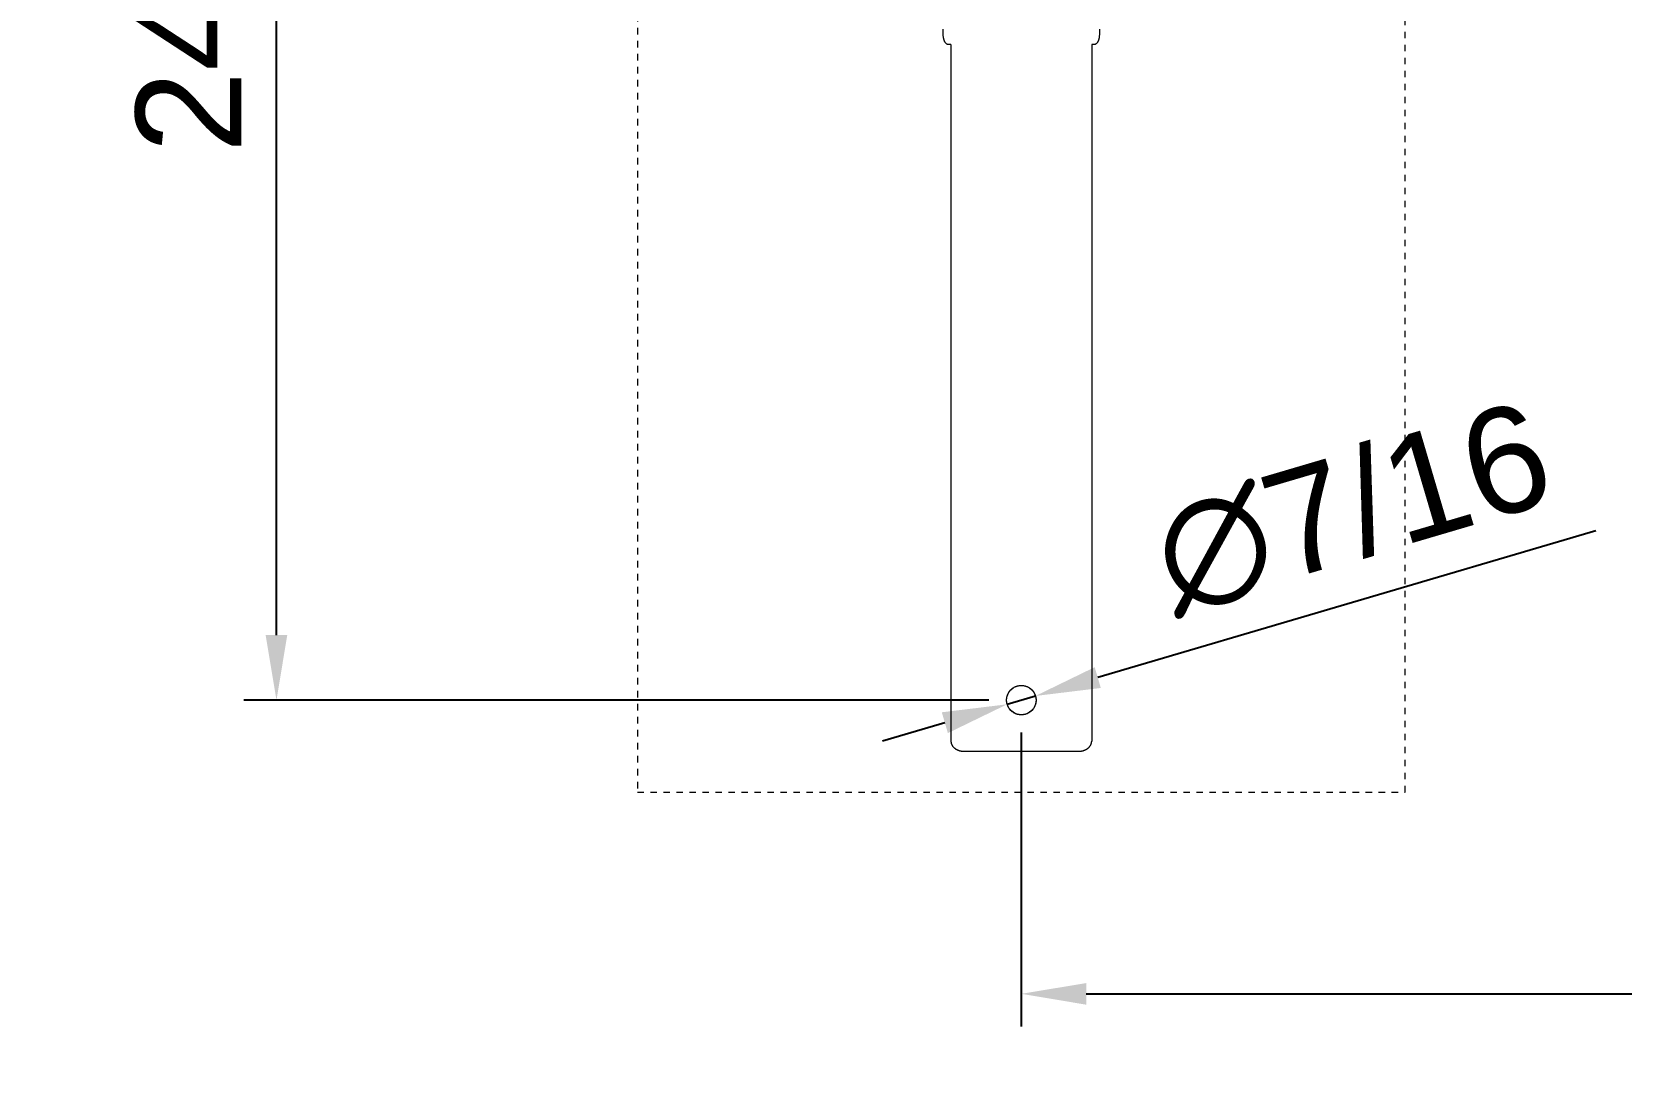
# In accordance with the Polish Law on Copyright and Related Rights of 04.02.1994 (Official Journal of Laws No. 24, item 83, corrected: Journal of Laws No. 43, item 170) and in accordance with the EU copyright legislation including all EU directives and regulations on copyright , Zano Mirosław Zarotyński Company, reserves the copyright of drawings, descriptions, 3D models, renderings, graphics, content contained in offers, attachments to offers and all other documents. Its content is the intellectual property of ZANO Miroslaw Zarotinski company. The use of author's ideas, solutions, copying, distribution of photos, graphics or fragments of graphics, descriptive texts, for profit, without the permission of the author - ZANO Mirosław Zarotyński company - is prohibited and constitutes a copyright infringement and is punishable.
# Model space of a CAD drawing. Header units: inches. Extents: x -10 to 169, y -3 to 129.
# Drawn here: x -9.45 to 15, y -2.64 to 13.25 of the extents above; entities that cross this region are included whole.
import ezdxf

# ---------------------------------------------------------------- set-up
doc = ezdxf.new("R2010")
doc.units = ezdxf.units.IN
doc.linetypes.add('HIDDEN', pattern=[1.905, 1.27, -0.635])
for name, color, linetype, lineweight in [('ZANO_R', 7, 'Continuous', 0), ('ZANO_R_przerywana', 250, 'HIDDEN', 0), ('ZANO_W', 1, 'Continuous', 0)]:
    doc.layers.add(name, color=color, linetype=linetype, lineweight=lineweight)
doc.styles.get("Standard").update_dxf_attribs({"font": 'arial.ttf'})
doc.dimstyles.new('amerykanie', dxfattribs={"dimtxt": 50, "dimasz": 50, "dimexe": 0.5, "dimexo": 0.5, "dimgap": 1, "dimtad": 1, "dimdec": 0, "dimzin": 0, "dimlunit": 5, "dimtxsty": 'Standard', "dimcen": 0.09, "dimclrd": 1, "dimclre": 1, "dimclrt": 1, "dimazin": 0, "dimtfac": 1, "dimtdec": 0, "dimtmove": 0, "dimatfit": 3, "dimfxl": 1, "dimtzin": 0, "dimarcsym": 1})

# ---------------------------------------------------------------- blocks, each defined once
blk = doc.blocks.new('*D359')
at = {"layer": 'ZANO_W', "color": 1, "lineweight": -2}
for p, q in [((5.269, 27.374), (-6.188, 27.374)), ((-5.688, 3.964), (-5.688, 26.374)), ((5.269, 2.964), (-6.188, 2.964))]:
    blk.add_line(p, q, dxfattribs=at)
at = {"layer": 'ZANO_W', "color": 1}
for points in [[(-5.522, 26.374), (-5.855, 26.374), (-5.688, 27.374)], [(-5.855, 3.964), (-5.522, 3.964), (-5.688, 2.964)]]:
    blk.add_solid(points, dxfattribs=at)
at = {"layer": 'ZANO_W', "color": 1, "insert": (-7.029, 15.169), "char_height": 1.625, "attachment_point": 5, "rotation": 90}
blk.add_mtext('24 7/16', dxfattribs=at)
blk = doc.blocks.new('*D361')
at = {"layer": 'ZANO_W', "color": 1, "lineweight": -2}
for p, q in [((5.769, 2.464), (5.769, -2.055)), ((60.493, 2.464), (60.493, -2.055)), ((6.769, -1.555), (59.493, -1.555))]:
    blk.add_line(p, q, dxfattribs=at)
at = {"layer": 'ZANO_W', "color": 1}
for points in [[(6.769, -1.389), (6.769, -1.722), (5.769, -1.555)], [(59.493, -1.722), (59.493, -1.389), (60.493, -1.555)]]:
    blk.add_solid(points, dxfattribs=at)
at = {"layer": 'ZANO_W', "color": 1, "insert": (33.131, -0.215), "char_height": 1.625, "attachment_point": 5}
blk.add_mtext('54 3/4', dxfattribs=at)
blk = doc.blocks.new('*D362')
at = {"layer": 'ZANO_W', "color": 1, "lineweight": -2}
for p, q in [((14.607, 5.571), (6.945, 3.311)), ((5.552, 2.9), (5.986, 3.028)), ((4.593, 2.617), (3.634, 2.334))]:
    blk.add_line(p, q, dxfattribs=at)
at = {"layer": 'ZANO_W', "color": 1}
for points in [[(6.898, 3.471), (6.992, 3.151), (5.986, 3.028)], [(4.64, 2.457), (4.546, 2.777), (5.552, 2.9)]]:
    blk.add_solid(points, dxfattribs=at)
at = {"layer": 'ZANO_W', "color": 1, "insert": (10.867, 5.902), "char_height": 1.625, "attachment_point": 5, "rotation": 16.4357}
blk.add_mtext('∅7/16', dxfattribs=at)

msp = doc.modelspace()

# ---------------------------------------------------------------- linework, layer by layer
at = {"layer": 'ZANO_R'}
for p, q in [((4.56826, 13.20803), (4.56826, 13.28677)), ((4.56834, 13.20101), (4.56826, 13.20803)), ((6.96983, 13.20803), (6.96975, 13.20101)), ((6.96983, 13.28677), (6.96983, 13.20803)), ((4.56858, 13.19388), (4.56834, 13.20101)), ((4.56899, 13.18666), (4.56858, 13.19388)), ((4.56957, 13.17937), (4.56899, 13.18666)), ((4.57034, 13.17204), (4.56957, 13.17937)), ((4.5713, 13.1647), (4.57034, 13.17204)), ((4.57244, 13.15736), (4.5713, 13.1647)), ((4.57379, 13.15006), (4.57244, 13.15736)), ((4.57532, 13.14283), (4.57379, 13.15006)), ((4.57705, 13.1357), (4.57532, 13.14283)), ((4.57898, 13.1287), (4.57705, 13.1357)), ((4.58109, 13.12185), (4.57898, 13.1287)), ((4.58339, 13.1152), (4.58109, 13.12185)), ((4.58461, 13.11196), (4.58339, 13.1152)), ((4.58587, 13.10877), (4.58461, 13.11196)), ((4.58717, 13.10565), (4.58587, 13.10877)), ((4.58851, 13.10259), (4.58717, 13.10565)), ((4.5899, 13.09959), (4.58851, 13.10259)), ((4.59132, 13.09667), (4.5899, 13.09959)), ((4.59278, 13.09383), (4.59132, 13.09667)), ((4.59428, 13.09106), (4.59278, 13.09383)), ((4.59581, 13.08837), (4.59428, 13.09106)), ((4.59737, 13.08577), (4.59581, 13.08837)), ((4.59896, 13.08325), (4.59737, 13.08577)), ((4.60058, 13.08082), (4.59896, 13.08325)), ((4.60223, 13.07847), (4.60058, 13.08082)), ((4.60391, 13.07622), (4.60223, 13.07847)), ((4.60561, 13.07406), (4.60391, 13.07622)), ((4.60733, 13.07199), (4.60561, 13.07406)), ((4.60907, 13.07002), (4.60733, 13.07199)), ((4.61083, 13.06814), (4.60907, 13.07002)), ((4.61261, 13.06636), (4.61083, 13.06814)), ((4.6144, 13.06468), (4.61261, 13.06636)), ((4.6162, 13.06309), (4.6144, 13.06468)), ((4.61801, 13.06161), (4.6162, 13.06309)), ((4.61892, 13.0609), (4.61801, 13.06161)), ((4.61983, 13.06022), (4.61892, 13.0609)), ((4.62075, 13.05956), (4.61983, 13.06022)), ((4.62166, 13.05892), (4.62075, 13.05956)), ((4.62258, 13.05831), (4.62166, 13.05892)), ((4.6235, 13.05773), (4.62258, 13.05831)), ((4.62441, 13.05717), (4.6235, 13.05773)), ((4.62533, 13.05663), (4.62441, 13.05717)), ((4.62625, 13.05612), (4.62533, 13.05663)), ((4.62717, 13.05563), (4.62625, 13.05612)), ((4.62809, 13.05516), (4.62717, 13.05563)), ((4.629, 13.05472), (4.62809, 13.05516)), ((4.62992, 13.0543), (4.629, 13.05472)), ((4.63084, 13.0539), (4.62992, 13.0543)), ((4.63175, 13.05353), (4.63084, 13.0539)), ((4.63267, 13.05318), (4.63175, 13.05353)), ((4.63358, 13.05285), (4.63267, 13.05318)), ((4.63449, 13.05255), (4.63358, 13.05285)), ((4.6354, 13.05227), (4.63449, 13.05255)), ((4.63631, 13.05201), (4.6354, 13.05227)), ((4.63722, 13.05177), (4.63631, 13.05201)), ((4.63812, 13.05155), (4.63722, 13.05177)), ((4.63902, 13.05136), (4.63812, 13.05155)), ((4.63992, 13.05119), (4.63902, 13.05136)), ((4.64082, 13.05104), (4.63992, 13.05119)), ((4.64171, 13.05091), (4.64082, 13.05104)), ((4.6426, 13.0508), (4.64171, 13.05091)), ((4.64349, 13.05071), (4.6426, 13.0508)), ((4.64437, 13.05064), (4.64349, 13.05071)), ((4.64525, 13.05059), (4.64437, 13.05064)), ((4.64613, 13.05056), (4.64525, 13.05059)), ((4.647, 13.05055), (4.64613, 13.05056)), ((4.68637, 13.05055), (4.647, 13.05055)), ((4.68637, 13.05055), (4.68637, 3.55474)), ((6.85172, 13.05055), (6.85172, 3.55474)), ((6.89109, 13.05055), (6.85172, 13.05055)), ((6.89197, 13.05056), (6.89109, 13.05055)), ((6.89284, 13.05059), (6.89197, 13.05056)), ((6.89372, 13.05064), (6.89284, 13.05059)), ((6.8946, 13.05071), (6.89372, 13.05064)), ((6.89549, 13.0508), (6.8946, 13.05071)), ((6.89638, 13.05091), (6.89549, 13.0508)), ((6.89727, 13.05104), (6.89638, 13.05091)), ((6.89817, 13.05119), (6.89727, 13.05104)), ((6.89907, 13.05136), (6.89817, 13.05119)), ((6.89997, 13.05155), (6.89907, 13.05136)), ((6.90087, 13.05177), (6.89997, 13.05155)), ((6.90178, 13.05201), (6.90087, 13.05177)), ((6.90269, 13.05227), (6.90178, 13.05201)), ((6.9036, 13.05255), (6.90269, 13.05227)), ((6.90451, 13.05285), (6.9036, 13.05255)), ((6.90542, 13.05318), (6.90451, 13.05285)), ((6.90634, 13.05353), (6.90542, 13.05318)), ((6.90725, 13.0539), (6.90634, 13.05353)), ((6.90817, 13.0543), (6.90725, 13.0539)), ((6.90909, 13.05472), (6.90817, 13.0543)), ((6.91, 13.05516), (6.90909, 13.05472)), ((6.91092, 13.05563), (6.91, 13.05516)), ((6.91184, 13.05612), (6.91092, 13.05563)), ((6.91276, 13.05663), (6.91184, 13.05612)), ((6.91368, 13.05717), (6.91276, 13.05663)), ((6.9146, 13.05773), (6.91368, 13.05717)), ((6.91551, 13.05831), (6.9146, 13.05773)), ((6.91643, 13.05892), (6.91551, 13.05831)), ((6.91734, 13.05956), (6.91643, 13.05892)), ((6.91826, 13.06022), (6.91734, 13.05956)), ((6.91917, 13.0609), (6.91826, 13.06022)), ((6.92008, 13.06161), (6.91917, 13.0609)), ((6.92189, 13.06309), (6.92008, 13.06161)), ((6.92369, 13.06468), (6.92189, 13.06309)), ((6.92548, 13.06636), (6.92369, 13.06468)), ((6.92726, 13.06814), (6.92548, 13.06636)), ((6.92902, 13.07002), (6.92726, 13.06814)), ((6.93076, 13.07199), (6.92902, 13.07002)), ((6.93248, 13.07406), (6.93076, 13.07199)), ((6.93418, 13.07622), (6.93248, 13.07406)), ((6.93586, 13.07847), (6.93418, 13.07622)), ((6.93751, 13.08082), (6.93586, 13.07847)), ((6.93913, 13.08325), (6.93751, 13.08082)), ((6.94072, 13.08577), (6.93913, 13.08325)), ((6.94229, 13.08837), (6.94072, 13.08577)), ((6.94382, 13.09106), (6.94229, 13.08837)), ((6.94531, 13.09383), (6.94382, 13.09106)), ((6.94677, 13.09667), (6.94531, 13.09383)), ((6.94819, 13.09959), (6.94677, 13.09667)), ((6.94958, 13.10259), (6.94819, 13.09959)), ((6.95092, 13.10565), (6.94958, 13.10259)), ((6.95222, 13.10877), (6.95092, 13.10565)), ((6.95348, 13.11196), (6.95222, 13.10877)), ((6.9547, 13.1152), (6.95348, 13.11196)), ((6.957, 13.12185), (6.9547, 13.1152)), ((6.95911, 13.1287), (6.957, 13.12185)), ((6.96104, 13.1357), (6.95911, 13.1287)), ((6.96277, 13.14283), (6.96104, 13.1357)), ((6.96431, 13.15006), (6.96277, 13.14283)), ((6.96565, 13.15736), (6.96431, 13.15006)), ((6.96679, 13.1647), (6.96565, 13.15736)), ((6.96775, 13.17204), (6.96679, 13.1647)), ((6.96852, 13.17937), (6.96775, 13.17204)), ((6.9691, 13.18666), (6.96852, 13.17937)), ((6.96951, 13.19388), (6.9691, 13.18666)), ((6.96975, 13.20101), (6.96951, 13.19388)), ((4.68637, 3.55474), (4.68637, 2.33427)), ((6.85172, 3.55474), (6.85172, 2.33427)), ((5.68963, 3.17618), (5.69691, 3.17876)), ((5.69691, 3.17876), (5.70428, 3.1811)), ((5.70428, 3.1811), (5.71172, 3.18319)), ((5.71172, 3.18319), (5.71923, 3.18502)), ((5.71923, 3.18502), (5.7268, 3.18659)), ((5.7268, 3.18659), (5.73442, 3.1879)), ((5.73442, 3.1879), (5.74208, 3.18895)), ((5.74208, 3.18895), (5.74977, 3.18974)), ((5.74977, 3.18974), (5.75748, 3.19027)), ((5.75748, 3.19027), (5.7652, 3.19053)), ((5.7652, 3.19053), (5.77293, 3.19053)), ((5.77293, 3.19053), (5.78066, 3.19027)), ((5.78066, 3.19027), (5.78837, 3.18974)), ((5.78837, 3.18974), (5.79606, 3.18895)), ((5.79606, 3.18895), (5.80372, 3.18789)), ((5.80372, 3.18789), (5.81133, 3.18658)), ((5.81133, 3.18658), (5.8189, 3.18501)), ((5.8189, 3.18501), (5.82641, 3.18318)), ((5.82641, 3.18318), (5.83386, 3.18109)), ((5.83386, 3.18109), (5.84122, 3.17875)), ((5.84122, 3.17875), (5.84851, 3.17616)), ((5.5427, 2.96807), (5.54297, 2.9758)), ((5.5427, 2.96034), (5.5427, 2.96807)), ((5.54296, 2.95262), (5.5427, 2.96034)), ((5.54349, 2.94491), (5.54296, 2.95262)), ((5.54297, 2.9758), (5.54349, 2.98351)), ((5.54349, 2.98351), (5.54429, 2.9912)), ((5.54428, 2.93722), (5.54349, 2.94491)), ((5.54533, 2.92956), (5.54428, 2.93722)), ((5.54429, 2.9912), (5.54534, 2.99886)), ((5.54534, 2.99886), (5.54665, 3.00648)), ((5.54665, 3.00648), (5.54823, 3.01404)), ((5.54823, 3.01404), (5.55006, 3.02155)), ((5.55006, 3.02155), (5.55214, 3.029)), ((5.55214, 3.029), (5.55448, 3.03636)), ((5.55448, 3.03636), (5.55707, 3.04365)), ((5.55707, 3.04365), (5.55991, 3.05084)), ((5.55991, 3.05084), (5.56299, 3.05793)), ((5.56299, 3.05793), (5.56631, 3.06491)), ((5.56631, 3.06491), (5.56987, 3.07177)), ((5.56987, 3.07177), (5.57366, 3.07851)), ((5.57366, 3.07851), (5.57767, 3.08511)), ((5.57767, 3.08511), (5.58191, 3.09158)), ((5.58191, 3.09158), (5.58637, 3.09789)), ((5.58637, 3.09789), (5.59104, 3.10405)), ((5.59104, 3.10405), (5.59592, 3.11005)), ((5.59592, 3.11005), (5.601, 3.11587)), ((5.601, 3.11587), (5.60628, 3.12152)), ((5.60628, 3.12152), (5.61174, 3.12698)), ((5.61174, 3.12698), (5.61739, 3.13226)), ((5.61739, 3.13226), (5.62322, 3.13734)), ((5.62322, 3.13734), (5.62922, 3.14222)), ((5.62922, 3.14222), (5.63538, 3.14689)), ((5.63538, 3.14689), (5.64169, 3.15134)), ((5.64169, 3.15134), (5.64816, 3.15558)), ((5.64816, 3.15558), (5.65476, 3.1596)), ((5.65476, 3.1596), (5.6615, 3.16339)), ((5.6615, 3.16339), (5.66836, 3.16694)), ((5.66836, 3.16694), (5.67534, 3.17026)), ((5.67534, 3.17026), (5.68243, 3.17334)), ((5.68243, 3.17334), (5.68963, 3.17618)), ((5.84851, 3.17616), (5.8557, 3.17332)), ((5.8557, 3.17332), (5.86279, 3.17024)), ((5.86279, 3.17024), (5.86977, 3.16692)), ((5.86977, 3.16692), (5.87663, 3.16337)), ((5.87663, 3.16337), (5.88337, 3.15958)), ((5.88337, 3.15958), (5.88997, 3.15556)), ((5.88997, 3.15556), (5.89643, 3.15132)), ((5.89643, 3.15132), (5.90275, 3.14686)), ((5.90275, 3.14686), (5.90891, 3.14219)), ((5.90891, 3.14219), (5.9149, 3.13731)), ((5.9149, 3.13731), (5.92073, 3.13223)), ((5.92073, 3.13223), (5.92638, 3.12695)), ((5.92638, 3.12695), (5.93184, 3.12149)), ((5.93184, 3.12149), (5.93712, 3.11584)), ((5.93712, 3.11584), (5.9422, 3.11001)), ((5.9422, 3.11001), (5.94708, 3.10402)), ((5.94708, 3.10402), (5.95175, 3.09786)), ((5.95175, 3.09786), (5.9562, 3.09154)), ((5.9562, 3.09154), (5.96044, 3.08508)), ((5.96044, 3.08508), (5.96446, 3.07847)), ((5.96446, 3.07847), (5.96825, 3.07173)), ((5.96825, 3.07173), (5.9718, 3.06487)), ((5.9718, 3.06487), (5.97512, 3.05789)), ((5.97512, 3.05789), (5.9782, 3.0508)), ((5.9782, 3.0508), (5.98104, 3.04361)), ((5.98104, 3.04361), (5.98362, 3.03632)), ((5.98362, 3.03632), (5.98596, 3.02895)), ((5.98596, 3.02895), (5.98805, 3.02151)), ((5.98805, 3.02151), (5.98987, 3.014)), ((5.98987, 3.014), (5.99145, 3.00643)), ((5.99145, 3.00643), (5.99276, 2.99881)), ((5.99381, 2.93717), (5.99275, 2.92952)), ((5.99276, 2.99881), (5.99381, 2.99116)), ((5.99381, 2.99116), (5.9946, 2.98347)), ((5.9946, 2.94486), (5.99381, 2.93717)), ((5.9946, 2.98347), (5.99513, 2.97576)), ((5.99513, 2.95257), (5.9946, 2.94486)), ((5.99513, 2.97576), (5.99539, 2.96803)), ((5.99539, 2.9603), (5.99513, 2.95257)), ((5.99539, 2.96803), (5.99539, 2.9603)), ((5.54664, 2.92194), (5.54533, 2.92956)), ((5.54822, 2.91437), (5.54664, 2.92194)), ((5.55005, 2.90686), (5.54822, 2.91437)), ((5.55213, 2.89942), (5.55005, 2.90686)), ((5.55447, 2.89205), (5.55213, 2.89942)), ((5.55706, 2.88477), (5.55447, 2.89205)), ((5.55989, 2.87758), (5.55706, 2.88477)), ((5.56297, 2.87049), (5.55989, 2.87758)), ((5.56629, 2.8635), (5.56297, 2.87049)), ((5.56985, 2.85664), (5.56629, 2.8635)), ((5.57363, 2.8499), (5.56985, 2.85664)), ((5.57765, 2.8433), (5.57363, 2.8499)), ((5.58189, 2.83683), (5.57765, 2.8433)), ((5.58634, 2.83052), (5.58189, 2.83683)), ((5.59101, 2.82436), (5.58634, 2.83052)), ((5.59589, 2.81836), (5.59101, 2.82436)), ((5.60097, 2.81254), (5.59589, 2.81836)), ((5.60625, 2.80689), (5.60097, 2.81254)), ((5.61171, 2.80142), (5.60625, 2.80689)), ((5.61736, 2.79614), (5.61171, 2.80142)), ((5.62319, 2.79106), (5.61736, 2.79614)), ((5.62918, 2.78618), (5.62319, 2.79106)), ((5.63534, 2.78151), (5.62918, 2.78618)), ((5.64166, 2.77705), (5.63534, 2.78151)), ((5.64812, 2.77281), (5.64166, 2.77705)), ((5.65472, 2.7688), (5.64812, 2.77281)), ((5.66146, 2.76501), (5.65472, 2.7688)), ((5.66832, 2.76145), (5.66146, 2.76501)), ((5.6753, 2.75813), (5.66832, 2.76145)), ((5.68239, 2.75505), (5.6753, 2.75813)), ((5.68959, 2.75221), (5.68239, 2.75505)), ((5.69687, 2.74962), (5.68959, 2.75221)), ((5.70424, 2.74728), (5.69687, 2.74962)), ((5.71168, 2.7452), (5.70424, 2.74728)), ((5.71919, 2.74337), (5.71168, 2.7452)), ((5.72676, 2.74179), (5.71919, 2.74337)), ((5.73437, 2.74048), (5.72676, 2.74179)), ((5.74203, 2.73943), (5.73437, 2.74048)), ((5.74972, 2.73864), (5.74203, 2.73943)), ((5.75743, 2.73811), (5.74972, 2.73864)), ((5.76516, 2.73784), (5.75743, 2.73811)), ((5.77289, 2.73784), (5.76516, 2.73784)), ((5.78061, 2.7381), (5.77289, 2.73784)), ((5.78833, 2.73863), (5.78061, 2.7381)), ((5.79602, 2.73942), (5.78833, 2.73863)), ((5.80367, 2.74047), (5.79602, 2.73942)), ((5.81129, 2.74179), (5.80367, 2.74047)), ((5.81886, 2.74336), (5.81129, 2.74179)), ((5.82637, 2.74519), (5.81886, 2.74336)), ((5.83381, 2.74727), (5.82637, 2.74519)), ((5.84118, 2.74961), (5.83381, 2.74727)), ((5.84847, 2.7522), (5.84118, 2.74961)), ((5.85566, 2.75503), (5.84847, 2.7522)), ((5.86275, 2.75811), (5.85566, 2.75503)), ((5.86973, 2.76143), (5.86275, 2.75811)), ((5.87659, 2.76499), (5.86973, 2.76143)), ((5.88333, 2.76877), (5.87659, 2.76499)), ((5.88993, 2.77279), (5.88333, 2.76877)), ((5.8964, 2.77703), (5.88993, 2.77279)), ((5.90271, 2.78149), (5.8964, 2.77703)), ((5.90887, 2.78616), (5.90271, 2.78149)), ((5.91487, 2.79103), (5.90887, 2.78616)), ((5.9207, 2.79611), (5.91487, 2.79103)), ((5.92635, 2.80139), (5.9207, 2.79611)), ((5.93181, 2.80685), (5.92635, 2.80139)), ((5.93709, 2.8125), (5.93181, 2.80685)), ((5.94217, 2.81833), (5.93709, 2.8125)), ((5.94705, 2.82432), (5.94217, 2.81833)), ((5.95172, 2.83048), (5.94705, 2.82432)), ((5.95618, 2.8368), (5.95172, 2.83048)), ((5.96042, 2.84326), (5.95618, 2.8368)), ((5.96444, 2.84986), (5.96042, 2.84326)), ((5.96823, 2.8566), (5.96444, 2.84986)), ((5.97178, 2.86347), (5.96823, 2.8566)), ((5.9751, 2.87045), (5.97178, 2.86347)), ((5.97818, 2.87754), (5.9751, 2.87045)), ((5.98102, 2.88473), (5.97818, 2.87754)), ((5.98361, 2.89201), (5.98102, 2.88473)), ((5.98595, 2.89938), (5.98361, 2.89201)), ((5.98803, 2.90682), (5.98595, 2.89938)), ((5.98987, 2.91433), (5.98803, 2.90682)), ((5.99144, 2.9219), (5.98987, 2.91433)), ((5.99275, 2.92952), (5.99144, 2.9219)), ((4.68637, 2.33427), (4.68643, 2.33037)), ((4.68643, 2.33037), (4.68662, 2.32648)), ((4.68662, 2.32648), (4.68693, 2.3226)), ((4.68693, 2.3226), (4.68736, 2.31873)), ((4.68736, 2.31873), (4.68791, 2.31487)), ((4.68791, 2.31487), (4.68858, 2.31103)), ((4.68858, 2.31103), (4.68936, 2.30722)), ((4.68936, 2.30722), (4.69027, 2.30343)), ((4.69027, 2.30343), (4.69133, 2.29953)), ((4.69133, 2.29953), (4.69252, 2.29566)), ((4.69252, 2.29566), (4.69383, 2.29183)), ((4.69383, 2.29183), (4.69525, 2.28805)), ((4.69525, 2.28805), (4.69679, 2.2843)), ((4.69679, 2.2843), (4.69844, 2.28061)), ((4.69844, 2.28061), (4.7002, 2.27696)), ((4.7002, 2.27696), (4.70206, 2.27337)), ((4.70206, 2.27337), (4.70409, 2.26972)), ((4.70409, 2.26972), (4.70622, 2.26613)), ((4.70622, 2.26613), (4.70846, 2.26261)), ((4.70846, 2.26261), (4.71079, 2.25915)), ((4.71079, 2.25915), (4.71322, 2.25575)), ((4.71322, 2.25575), (4.71574, 2.25243)), ((4.71574, 2.25243), (4.71835, 2.24917)), ((4.71835, 2.24917), (4.72104, 2.24598)), ((4.72104, 2.24598), (4.72387, 2.2428)), ((4.72387, 2.2428), (4.72677, 2.23971)), ((4.72677, 2.23971), (4.72976, 2.23668)), ((4.72976, 2.23668), (4.73281, 2.23373)), ((4.73281, 2.23373), (4.73594, 2.23086)), ((4.73594, 2.23086), (4.73914, 2.22806)), ((4.73914, 2.22806), (4.7424, 2.22534)), ((4.7424, 2.22534), (4.74572, 2.2227)), ((4.74572, 2.2227), (4.74938, 2.21992)), ((4.74938, 2.21992), (4.75311, 2.21723)), ((4.75311, 2.21723), (4.75689, 2.21464)), ((4.75689, 2.21464), (4.76074, 2.21213)), ((4.76074, 2.21213), (4.76464, 2.20971)), ((4.76464, 2.20971), (4.76859, 2.20738)), ((4.76859, 2.20738), (4.7726, 2.20514)), ((4.7726, 2.20514), (4.77666, 2.20298)), ((4.77666, 2.20298), (4.78076, 2.20092)), ((4.78076, 2.20092), (4.78491, 2.19894)), ((6.75318, 2.19894), (6.75733, 2.20092)), ((6.75733, 2.20092), (6.76143, 2.20298)), ((6.76143, 2.20298), (6.76549, 2.20514)), ((6.76549, 2.20514), (6.7695, 2.20738)), ((6.7695, 2.20738), (6.77345, 2.20971)), ((6.77345, 2.20971), (6.77735, 2.21213)), ((6.77735, 2.21213), (6.7812, 2.21464)), ((6.7812, 2.21464), (6.78498, 2.21723)), ((6.78498, 2.21723), (6.78871, 2.21992)), ((6.78871, 2.21992), (6.79237, 2.2227)), ((6.79237, 2.2227), (6.79569, 2.22534)), ((6.79569, 2.22534), (6.79895, 2.22806)), ((6.79895, 2.22806), (6.80215, 2.23086)), ((6.80215, 2.23086), (6.80528, 2.23373)), ((6.80528, 2.23373), (6.80834, 2.23668)), ((6.80834, 2.23668), (6.81132, 2.23971)), ((6.81132, 2.23971), (6.81422, 2.2428)), ((6.81422, 2.2428), (6.81705, 2.24598)), ((6.81705, 2.24598), (6.81974, 2.24917)), ((6.81974, 2.24917), (6.82235, 2.25243)), ((6.82235, 2.25243), (6.82487, 2.25575)), ((6.82487, 2.25575), (6.8273, 2.25915)), ((6.8273, 2.25915), (6.82963, 2.26261)), ((6.82963, 2.26261), (6.83187, 2.26613)), ((6.83187, 2.26613), (6.834, 2.26972)), ((6.834, 2.26972), (6.83603, 2.27337)), ((6.83603, 2.27337), (6.83789, 2.27696)), ((6.83789, 2.27696), (6.83965, 2.28061)), ((6.83965, 2.28061), (6.8413, 2.2843)), ((6.8413, 2.2843), (6.84284, 2.28805)), ((6.84284, 2.28805), (6.84426, 2.29183)), ((6.84426, 2.29183), (6.84557, 2.29566)), ((6.84557, 2.29566), (6.84676, 2.29953)), ((6.84676, 2.29953), (6.84782, 2.30343)), ((6.84782, 2.30343), (6.84873, 2.30722)), ((6.84873, 2.30722), (6.84952, 2.31103)), ((6.84952, 2.31103), (6.85018, 2.31487)), ((6.85018, 2.31487), (6.85073, 2.31873)), ((6.85073, 2.31873), (6.85116, 2.3226)), ((6.85116, 2.3226), (6.85147, 2.32648)), ((6.85147, 2.32648), (6.85166, 2.33037)), ((6.85166, 2.33037), (6.85172, 2.33427)), ((4.78491, 2.19894), (4.7891, 2.19704)), ((4.7891, 2.19704), (4.79333, 2.19524)), ((4.79333, 2.19524), (4.79759, 2.19352)), ((4.79759, 2.19352), (4.80189, 2.19188)), ((4.80189, 2.19188), (4.80621, 2.19034)), ((4.80621, 2.19034), (4.81057, 2.18887)), ((4.81057, 2.18887), (4.81526, 2.1874)), ((4.81526, 2.1874), (4.81998, 2.18603)), ((4.81998, 2.18603), (4.82473, 2.18475)), ((4.82473, 2.18475), (4.8295, 2.18357)), ((4.8295, 2.18357), (4.83429, 2.18249)), ((4.83429, 2.18249), (4.83911, 2.1815)), ((4.83911, 2.1815), (4.84394, 2.1806)), ((4.84394, 2.1806), (4.84879, 2.1798)), ((4.84879, 2.1798), (4.85367, 2.17909)), ((4.85367, 2.17909), (4.85856, 2.17848)), ((4.85856, 2.17848), (4.86346, 2.17796)), ((4.86346, 2.17796), (4.86838, 2.17753)), ((4.86838, 2.17753), (4.87329, 2.1772)), ((4.87329, 2.1772), (4.87822, 2.17697)), ((4.87822, 2.17697), (4.88314, 2.17683)), ((4.88314, 2.17683), (4.88807, 2.17679)), ((4.88807, 2.17679), (5.09715, 2.17679)), ((5.09715, 2.17679), (5.13534, 2.17679)), ((5.13534, 2.17679), (6.40275, 2.17679)), ((6.40275, 2.17679), (6.44095, 2.17679)), ((6.44095, 2.17679), (6.65003, 2.17679)), ((6.65003, 2.17679), (6.65495, 2.17683)), ((6.65495, 2.17683), (6.65987, 2.17697)), ((6.65987, 2.17697), (6.6648, 2.1772)), ((6.6648, 2.1772), (6.66972, 2.17753)), ((6.66972, 2.17753), (6.67463, 2.17796)), ((6.67463, 2.17796), (6.67953, 2.17848)), ((6.67953, 2.17848), (6.68442, 2.17909)), ((6.68442, 2.17909), (6.6893, 2.1798)), ((6.6893, 2.1798), (6.69415, 2.1806)), ((6.69415, 2.1806), (6.69898, 2.1815)), ((6.69898, 2.1815), (6.7038, 2.18249)), ((6.7038, 2.18249), (6.70859, 2.18357)), ((6.70859, 2.18357), (6.71336, 2.18475)), ((6.71336, 2.18475), (6.71811, 2.18603)), ((6.71811, 2.18603), (6.72283, 2.1874)), ((6.72283, 2.1874), (6.72752, 2.18887)), ((6.72752, 2.18887), (6.73188, 2.19034)), ((6.73188, 2.19034), (6.73621, 2.19188)), ((6.73621, 2.19188), (6.7405, 2.19352)), ((6.7405, 2.19352), (6.74477, 2.19524)), ((6.74477, 2.19524), (6.74899, 2.19704)), ((6.74899, 2.19704), (6.75318, 2.19894))]:
    msp.add_line(p, q, dxfattribs=at)
msp.add_circle((5.76907, 2.96418), 0.22636, dxfattribs=at)
at = {"layer": 'ZANO_R_przerywana', "ltscale": 0.05}
for p, q in [((-0.13647, 29.10592), (-0.13647, 1.54686)), ((11.67456, 1.54686), (11.67456, 29.10592)), ((-0.13647, 1.54686), (11.67456, 1.54686))]:
    msp.add_line(p, q, dxfattribs=at)

# ---------------------------------------------------------------- dimensions: what is measured, and where the dimension line sits
at = {"layer": 'ZANO_W'}
dim = msp.add_linear_dim(base=(-5.688335, 27.373635), p1=(5.769068, 2.964183), p2=(5.769046, 27.373635), angle=90, dimstyle='amerykanie', override={"dimtxt": 1.625, "dimasz": 1, "dimgap": 0.5, "dimdec": 4, "dimaunit": 1, "dimadec": 1, "dimtdec": 4, "dimtmove": 1, "dimfrac": 2}, dxfattribs=at)
dim.commit()
dim.dimension.update_dxf_attribs({"geometry": '*D359', "text_midpoint": (-7.028547, 15.168909)})
dim = msp.add_diameter_dim_2p(p1=(5.55196, 2.90014), p2=(5.98617, 3.02823), dimstyle='amerykanie', override={"dimtxt": 1.625, "dimasz": 1, "dimgap": 0.5, "dimdec": 4, "dimaunit": 1, "dimadec": 1, "dimtdec": 4, "dimtmove": 1, "dimfrac": 2}, dxfattribs=at)
dim.commit()
dim.dimension.update_dxf_attribs({"geometry": '*D362', "text_midpoint": (10.86655, 5.90161)})
dim = msp.add_linear_dim(base=(60.49345, -1.55541), p1=(5.76907, 2.96418), p2=(60.49345, 2.96419), dimstyle='amerykanie', override={"dimtxt": 1.625, "dimasz": 1, "dimgap": 0.5, "dimdec": 4, "dimaunit": 1, "dimadec": 1, "dimtdec": 4, "dimtmove": 1, "dimfrac": 2}, dxfattribs=at)
dim.commit()
dim.dimension.update_dxf_attribs({"geometry": '*D361', "text_midpoint": (33.13126, -0.21465)})

doc.saveas('drawing.dxf')
